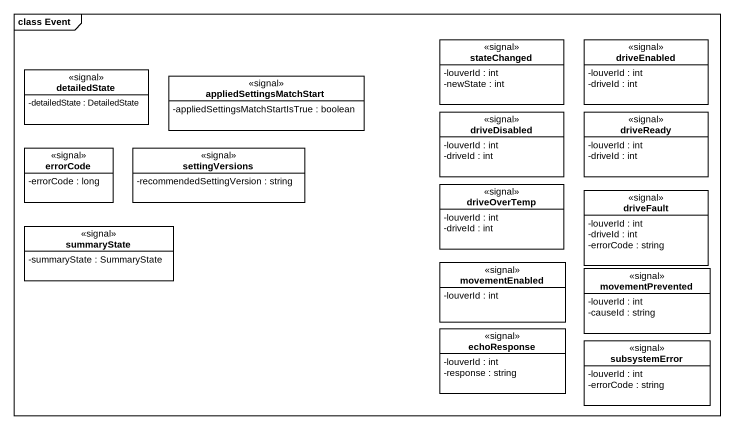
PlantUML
@startuml
mainframe class Event
hide circle
hide empty members
skinparam classAttributeIconSize 0
class stateChanged <<signal>> {
  -louverId : int
  -newState : int
}
class driveEnabled <<signal>> {
  -louverId : int
  -driveId : int
}
class detailedState <<signal>> {
  -detailedState : DetailedState
}
class appliedSettingsMatchStart <<signal>> {
  -appliedSettingsMatchStartIsTrue : boolean
}
class driveDisabled <<signal>> {
  -louverId : int
  -driveId : int
}
class driveReady <<signal>> {
  -louverId : int
  -driveId : int
}
class errorCode <<signal>> {
  -errorCode : long
}
class settingVersions <<signal>> {
  -recommendedSettingVersion : string
}
class driveOverTemp <<signal>> {
  -louverId : int
  -driveId : int
}
class driveFault <<signal>> {
  -louverId : int
  -driveId : int
  -errorCode : string
}
class summaryState <<signal>> {
  -summaryState : SummaryState
}
class movementEnabled <<signal>> {
  -louverId : int
}
class movementPrevented <<signal>> {
  -louverId : int
  -causeId : string
}
class echoResponse <<signal>> {
  -louverId : int
  -response : string
}
class subsystemError <<signal>> {
  -louverId : int
  -errorCode : string
}
@enduml
